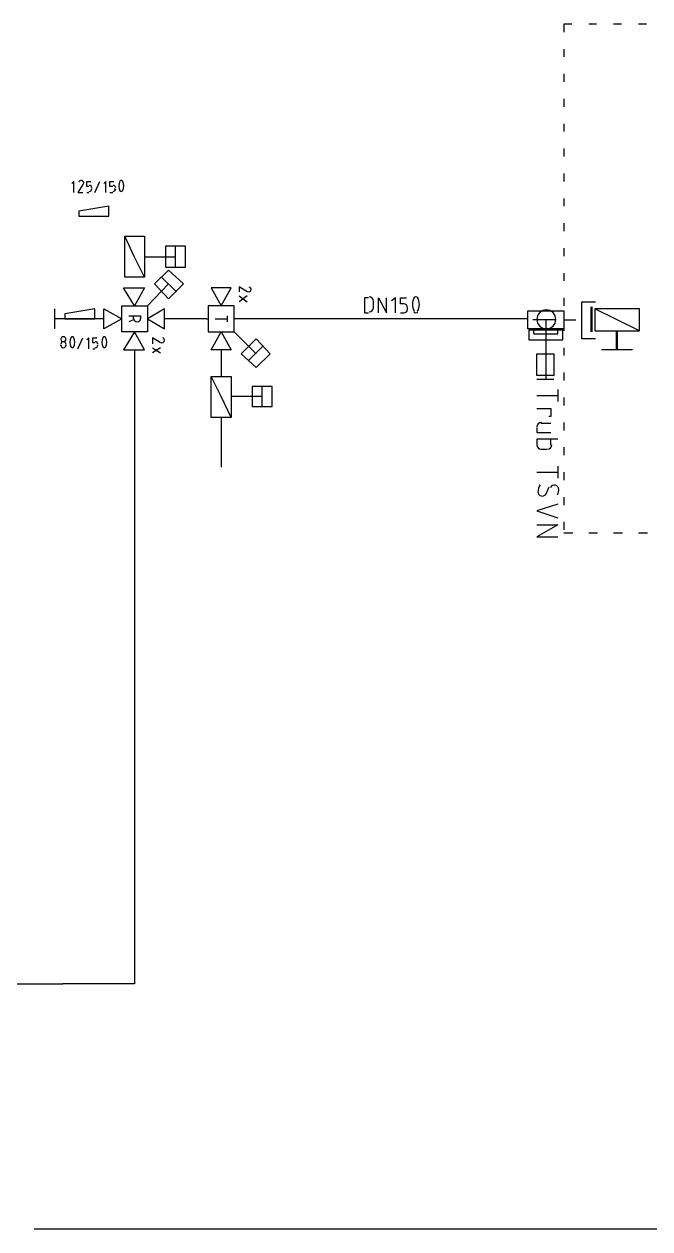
# Model space of a CAD drawing. Header units: millimetres. Extents: x 0 to 33.1, y 1.5 to 45.3.
# Drawn here: x 23.188 to 24.235, y 31.151 to 33.168 of the extents above; entities that cross this region are included whole.
import ezdxf

# ---------------------------------------------------------------- set-up
doc = ezdxf.new("R2010")
doc.units = ezdxf.units.MM
doc.header["$MEASUREMENT"] = 0
doc.layers.get('0').update_dxf_attribs({"linetype": 'CONTINUOUS'})

msp = doc.modelspace()

# ---------------------------------------------------------------- linework, layer by layer
at = {"color": 140, "linetype": 'Continuous'}
for p, q in [((24.1044, 33.1678), (24.0911, 33.1678)), ((24.0911, 33.1678), (24.0911, 33.1544)), ((24.1461, 33.1678), (24.1328, 33.1678)), ((24.1878, 33.1678), (24.1744, 33.1678)), ((24.2294, 33.1678), (24.2161, 33.1678)), ((24.0911, 33.1261), (24.0911, 33.1128)), ((24.0911, 33.0844), (24.0911, 33.0711)), ((24.0911, 33.0428), (24.0911, 33.0294)), ((24.0911, 33.0011), (24.0911, 32.9878)), ((24.0911, 32.9594), (24.0911, 32.9461)), ((24.0911, 32.9178), (24.0911, 32.9044)), ((24.0911, 32.8761), (24.0911, 32.8628)), ((24.0911, 32.8344), (24.0911, 32.8211)), ((24.0911, 32.7928), (24.0911, 32.7794)), ((24.0911, 32.7511), (24.0911, 32.7378)), ((24.0911, 32.7094), (24.0911, 32.6961)), ((24.1211, 32.6411), (24.1211, 32.7028)), ((24.1211, 32.7028), (24.1444, 32.7028)), ((24.1211, 32.6411), (24.1211, 32.7028)), ((24.1211, 32.7028), (24.1444, 32.7028)), ((24.1211, 32.6411), (24.1211, 32.7028)), ((24.1211, 32.7028), (24.1428, 32.7028)), ((24.1211, 32.6411), (24.1211, 32.7028)), ((24.1211, 32.7028), (24.1428, 32.7028)), ((24.1211, 32.6411), (24.1211, 32.7028)), ((24.1211, 32.7028), (24.1428, 32.7028)), ((24.1361, 32.6944), (24.1361, 32.6528)), ((24.1378, 32.6944), (24.1378, 32.6528)), ((24.1378, 32.6944), (24.1378, 32.6528)), ((24.1378, 32.6944), (24.1378, 32.6528)), ((24.1378, 32.6944), (24.1378, 32.6528)), ((24.2178, 32.6911), (24.1428, 32.6911)), ((24.1428, 32.6911), (24.1428, 32.6544)), ((24.2178, 32.6544), (24.1428, 32.6911)), ((24.2178, 32.6911), (24.1428, 32.6911)), ((24.1428, 32.6911), (24.1428, 32.6544)), ((24.2178, 32.6544), (24.1428, 32.6911)), ((24.2178, 32.6544), (24.2178, 32.6911)), ((24.2178, 32.6544), (24.2178, 32.6911)), ((24.0911, 32.6728), (24.1111, 32.6728)), ((24.0911, 32.6728), (24.1111, 32.6728)), ((24.0911, 32.6728), (24.1111, 32.6728)), ((24.0911, 32.6728), (24.1111, 32.6728)), ((24.0911, 32.6728), (24.1111, 32.6728)), ((24.0911, 32.6678), (24.0911, 32.6544)), ((24.1428, 32.6544), (24.2178, 32.6544)), ((24.1428, 32.6544), (24.2178, 32.6544)), ((24.1794, 32.6228), (24.1794, 32.6544)), ((24.1811, 32.6228), (24.1811, 32.6544)), ((24.1444, 32.6411), (24.1211, 32.6411)), ((24.1444, 32.6411), (24.1211, 32.6411)), ((24.1428, 32.6411), (24.1211, 32.6411)), ((24.1428, 32.6411), (24.1211, 32.6411)), ((24.1428, 32.6411), (24.1211, 32.6411)), ((24.0911, 32.6261), (24.0911, 32.6128)), ((24.2061, 32.6228), (24.1544, 32.6228)), ((24.2061, 32.6228), (24.1544, 32.6228)), ((24.2061, 32.6228), (24.1794, 32.6228)), ((24.2061, 32.6228), (24.1811, 32.6228)), ((24.0911, 32.5844), (24.0911, 32.5711)), ((24.0911, 32.5428), (24.0911, 32.5294)), ((24.0911, 32.5011), (24.0911, 32.4878)), ((24.0911, 32.4594), (24.0911, 32.4461)), ((24.0911, 32.4178), (24.0911, 32.4044)), ((24.0911, 32.3761), (24.0911, 32.3628)), ((24.0911, 32.3344), (24.0911, 32.3211)), ((24.0911, 32.3161), (24.1061, 32.3161)), ((24.1328, 32.3161), (24.1478, 32.3161)), ((24.1744, 32.3161), (24.1894, 32.3161)), ((24.2161, 32.3161), (24.2311, 32.3161))]:
    msp.add_line(p, q, dxfattribs=at)
at = {"color": 0, "linetype": 'Continuous'}
for p, q in [((23.2711, 32.9044), (23.2678, 32.9011)), ((23.2711, 32.8861), (23.2711, 32.9044)), ((23.2861, 32.8994), (23.2778, 32.8861)), ((23.2928, 32.8961), (23.2928, 32.9044)), ((23.2928, 32.9044), (23.2994, 32.9044)), ((23.2961, 32.8961), (23.2928, 32.8961)), ((23.3011, 32.8911), (23.3011, 32.8928)), ((23.3061, 32.8861), (23.3144, 32.9044)), ((23.3244, 32.9044), (23.3211, 32.9011)), ((23.3244, 32.8861), (23.3244, 32.9044)), ((23.3311, 32.8961), (23.3311, 32.9044)), ((23.3311, 32.9044), (23.3378, 32.9044)), ((23.3361, 32.8961), (23.3311, 32.8961)), ((23.3394, 32.8911), (23.3394, 32.8928)), ((23.2778, 32.8861), (23.2861, 32.8861)), ((23.2928, 32.8861), (23.2961, 32.8861)), ((23.3311, 32.8861), (23.3361, 32.8861)), ((23.3294, 32.8628), (23.2794, 32.8544)), ((23.2794, 32.8544), (23.2794, 32.8461)), ((23.3294, 32.8461), (23.3294, 32.8628)), ((23.2794, 32.8461), (23.3294, 32.8461)), ((23.3728, 32.7778), (23.3561, 32.8128)), ((23.3561, 32.7444), (23.3561, 32.8128)), ((23.3561, 32.8128), (23.3894, 32.8128)), ((23.3894, 32.8128), (23.3894, 32.7444)), ((23.4578, 32.7961), (23.4244, 32.7961)), ((23.4244, 32.7961), (23.4244, 32.7611)), ((23.4411, 32.7611), (23.4411, 32.7961)), ((23.4578, 32.7611), (23.4578, 32.7961)), ((23.3894, 32.7444), (23.3728, 32.7778)), ((23.4411, 32.7778), (23.3894, 32.7778)), ((23.4294, 32.7561), (23.4061, 32.7328)), ((23.4244, 32.7611), (23.4578, 32.7611)), ((23.4544, 32.7328), (23.4294, 32.7561)), ((23.3894, 32.7444), (23.3561, 32.7444)), ((23.4294, 32.7328), (23.3944, 32.6961)), ((23.4061, 32.7328), (23.4294, 32.7078)), ((23.4428, 32.7194), (23.4178, 32.7444)), ((23.4294, 32.7078), (23.4544, 32.7328)), ((23.3728, 32.6961), (23.3544, 32.7261)), ((23.3544, 32.7261), (23.3894, 32.7261)), ((23.3894, 32.7261), (23.3728, 32.6961)), ((23.5344, 32.7261), (23.5011, 32.7261)), ((23.5011, 32.7261), (23.5178, 32.6961)), ((23.5178, 32.6961), (23.5344, 32.7261)), ((23.5611, 32.7194), (23.5478, 32.7278)), ((23.5478, 32.7278), (23.5478, 32.7194)), ((23.5478, 32.7128), (23.5611, 32.7028)), ((23.5611, 32.7128), (23.5478, 32.7028)), ((23.2394, 32.6578), (23.2394, 32.6911)), ((23.3061, 32.6911), (23.2561, 32.6828)), ((23.3061, 32.6744), (23.3061, 32.6911)), ((23.3211, 32.6578), (23.3211, 32.6911)), ((23.3211, 32.6911), (23.3511, 32.6744)), ((23.3511, 32.6528), (23.3511, 32.6961)), ((23.3511, 32.6961), (23.3944, 32.6961)), ((23.3944, 32.6961), (23.3944, 32.6528)), ((23.4228, 32.6911), (23.3944, 32.6744)), ((23.4228, 32.6578), (23.4228, 32.6911)), ((23.4961, 32.6961), (23.4961, 32.6528)), ((23.5394, 32.6961), (23.4961, 32.6961)), ((23.5394, 32.6528), (23.5394, 32.6961)), ((23.7644, 32.7094), (23.7578, 32.7094)), ((23.7578, 32.7094), (23.7578, 32.6844)), ((23.7728, 32.6928), (23.7728, 32.7028)), ((23.7811, 32.6844), (23.7811, 32.7094)), ((23.7811, 32.7094), (23.7944, 32.6844)), ((23.7944, 32.6844), (23.7944, 32.7094)), ((23.8094, 32.7094), (23.8028, 32.7044)), ((23.8094, 32.6844), (23.8094, 32.7094)), ((23.8178, 32.6994), (23.8178, 32.7094)), ((23.8178, 32.7094), (23.8278, 32.7094)), ((23.8228, 32.6994), (23.8178, 32.6994)), ((23.8294, 32.6894), (23.8294, 32.6928)), ((23.2561, 32.6828), (23.2561, 32.6744)), ((23.2561, 32.6744), (23.3061, 32.6744)), ((23.3511, 32.6744), (23.3211, 32.6578)), ((23.3628, 32.6794), (23.3828, 32.6794)), ((23.3711, 32.6728), (23.3628, 32.6694)), ((23.3711, 32.6744), (23.3711, 32.6794)), ((23.3828, 32.6794), (23.3828, 32.6744)), ((23.3944, 32.6744), (23.4228, 32.6578)), ((23.4928, 32.6744), (23.4961, 32.6744)), ((23.5078, 32.6744), (23.5278, 32.6744)), ((23.5278, 32.6794), (23.5278, 32.6694)), ((23.5428, 32.6744), (23.5394, 32.6744)), ((23.7578, 32.6844), (23.7644, 32.6844)), ((23.8178, 32.6844), (23.8228, 32.6844)), ((24.0311, 32.6578), (24.0311, 32.6878)), ((24.0311, 32.6878), (24.0911, 32.6878)), ((24.0611, 32.6728), (24.0611, 32.5728)), ((24.0911, 32.6878), (24.0911, 32.6578)), ((24.0911, 32.6728), (24.1111, 32.6728)), ((24.0911, 32.6728), (24.1111, 32.6728)), ((24.0911, 32.6728), (24.1094, 32.6728)), ((24.0911, 32.6728), (24.1094, 32.6728)), ((24.0911, 32.6728), (24.1094, 32.6728)), ((23.3944, 32.6528), (23.3511, 32.6528)), ((23.3728, 32.6528), (23.3544, 32.6228)), ((23.3894, 32.6228), (23.3728, 32.6528)), ((23.4961, 32.6528), (23.5394, 32.6528)), ((23.5011, 32.6228), (23.5178, 32.6528)), ((23.5178, 32.6528), (23.5344, 32.6228)), ((23.5761, 32.6161), (23.5394, 32.6528)), ((24.0911, 32.6578), (24.0311, 32.6578)), ((24.0328, 32.6561), (24.0328, 32.6394)), ((24.0328, 32.6561), (24.0894, 32.6561)), ((24.0411, 32.6494), (24.0411, 32.6561)), ((24.0811, 32.6494), (24.0811, 32.6561)), ((24.0894, 32.6394), (24.0894, 32.6561)), ((23.2494, 32.6294), (23.2494, 32.6311)), ((23.2578, 32.6311), (23.2578, 32.6294)), ((23.2778, 32.6244), (23.2861, 32.6428)), ((23.2961, 32.6428), (23.2928, 32.6394)), ((23.2961, 32.6244), (23.2961, 32.6428)), ((23.3028, 32.6344), (23.3028, 32.6428)), ((23.3028, 32.6428), (23.3094, 32.6428)), ((23.3061, 32.6344), (23.3028, 32.6344)), ((23.3111, 32.6294), (23.3111, 32.6311)), ((23.4161, 32.6344), (23.4028, 32.6428)), ((23.4028, 32.6428), (23.4028, 32.6328)), ((23.5511, 32.6161), (23.5761, 32.6411)), ((23.5761, 32.6411), (23.5994, 32.6161)), ((24.0328, 32.6394), (24.0611, 32.6394)), ((24.0411, 32.6494), (24.0611, 32.6494)), ((24.0611, 32.6494), (24.0811, 32.6494)), ((24.0611, 32.6394), (24.0894, 32.6394)), ((23.3028, 32.6244), (23.3061, 32.6244)), ((23.3544, 32.6228), (23.3894, 32.6228)), ((23.4028, 32.6261), (23.4161, 32.6178)), ((23.4161, 32.6261), (23.4028, 32.6178)), ((23.5344, 32.6228), (23.5011, 32.6228)), ((23.5761, 32.5928), (23.5511, 32.6161)), ((23.5878, 32.6294), (23.5628, 32.6044)), ((23.5994, 32.6161), (23.5761, 32.5928)), ((24.0461, 32.5794), (24.0461, 32.6161)), ((24.0461, 32.6161), (24.0744, 32.6161)), ((24.0744, 32.6161), (24.0744, 32.5794)), ((23.5178, 32.5444), (23.5011, 32.5778)), ((23.5011, 32.5094), (23.5011, 32.5778)), ((23.5011, 32.5778), (23.5344, 32.5778)), ((23.5344, 32.5778), (23.5344, 32.5094)), ((24.0744, 32.5794), (24.0461, 32.5794)), ((24.0744, 32.5728), (24.0461, 32.5728)), ((23.6028, 32.5611), (23.5694, 32.5611)), ((23.5694, 32.5611), (23.5694, 32.5278)), ((23.5861, 32.5278), (23.5861, 32.5611)), ((23.6028, 32.5278), (23.6028, 32.5611)), ((24.0811, 32.5561), (24.0811, 32.5361)), ((24.0811, 32.5561), (24.0811, 32.5361)), ((23.5344, 32.5094), (23.5178, 32.5444)), ((23.5861, 32.5444), (23.5344, 32.5444)), ((24.0461, 32.5461), (24.0811, 32.5461)), ((24.0461, 32.5461), (24.0811, 32.5461)), ((23.5344, 32.5094), (23.5011, 32.5094)), ((23.5694, 32.5278), (23.6028, 32.5278)), ((24.0461, 32.5244), (24.0694, 32.5244)), ((24.0461, 32.5244), (24.0694, 32.5244)), ((24.0694, 32.5111), (24.0661, 32.5111)), ((24.0694, 32.5111), (24.0661, 32.5111)), ((24.0694, 32.5244), (24.0694, 32.5111)), ((24.0694, 32.5244), (24.0694, 32.5111)), ((24.0461, 32.4928), (24.0461, 32.4844)), ((24.0461, 32.4928), (24.0461, 32.4844)), ((24.0694, 32.4994), (24.0528, 32.4994)), ((24.0694, 32.4994), (24.0528, 32.4994)), ((24.0461, 32.4844), (24.0694, 32.4844)), ((24.0461, 32.4844), (24.0694, 32.4844)), ((24.0811, 32.4728), (24.0461, 32.4728)), ((24.0461, 32.4728), (24.0461, 32.4628)), ((24.0811, 32.4728), (24.0461, 32.4728)), ((24.0461, 32.4728), (24.0461, 32.4628)), ((24.0694, 32.4628), (24.0694, 32.4728)), ((24.0694, 32.4628), (24.0694, 32.4728)), ((24.0528, 32.4561), (24.0628, 32.4561)), ((24.0528, 32.4561), (24.0628, 32.4561)), ((24.0461, 32.4178), (24.0811, 32.4178)), ((24.0461, 32.4178), (24.0811, 32.4178)), ((24.0811, 32.4278), (24.0811, 32.4078)), ((24.0811, 32.4278), (24.0811, 32.4078)), ((24.0661, 32.3928), (24.0611, 32.3811)), ((24.0661, 32.3928), (24.0611, 32.3811)), ((24.0811, 32.3644), (24.0461, 32.3528)), ((24.0811, 32.3644), (24.0461, 32.3528)), ((24.0461, 32.3528), (24.0811, 32.3411)), ((24.0461, 32.3528), (24.0811, 32.3411)), ((24.0461, 32.3294), (24.0811, 32.3294)), ((24.0811, 32.3294), (24.0461, 32.3094)), ((24.0461, 32.3294), (24.0811, 32.3294)), ((24.0811, 32.3294), (24.0461, 32.3094)), ((24.0461, 32.3094), (24.0811, 32.3094)), ((24.0461, 32.3094), (24.0811, 32.3094))]:
    msp.add_line(p, q, dxfattribs=at)
at = {"color": 7, "linetype": 'Continuous'}
for p, q in [((23.3211, 32.6744), (23.2394, 32.6744)), ((23.4928, 32.6744), (23.4228, 32.6744)), ((23.6511, 32.6744), (23.5428, 32.6744)), ((24.0311, 32.6744), (23.6511, 32.6744)), ((23.3728, 32.6228), (23.3728, 31.5611)), ((23.5178, 32.6228), (23.5178, 32.5778)), ((23.5178, 32.5094), (23.5178, 32.4261)), ((22.2978, 31.5611), (23.2528, 31.5611)), ((23.3728, 31.5611), (23.2528, 31.5611)), ((23.2044, 31.1511), (26.6178, 31.1511))]:
    msp.add_line(p, q, dxfattribs=at)
at = {"color": 142, "linetype": 'Continuous'}
msp.add_line((24.0761, 32.6728), (24.0394, 32.6728), dxfattribs=at)
at = {"color": 0, "linetype": 'Continuous'}
for points in [[(23.2836, 32.9061), (23.2818, 32.9061), (23.2801, 32.9049), (23.2796, 32.9031)], [(23.2872, 32.904), (23.2865, 32.9053), (23.2851, 32.9061), (23.2836, 32.9061)], [(23.2872, 32.8997), (23.2879, 32.9011), (23.2879, 32.9026), (23.2872, 32.904)], [(23.3011, 32.8936), (23.3011, 32.8958), (23.2993, 32.8978), (23.2969, 32.8978)], [(23.3411, 32.8936), (23.3411, 32.8958), (23.3393, 32.8978), (23.3369, 32.8978)], [(23.3482, 32.9053), (23.3454, 32.9), (23.3454, 32.8939), (23.3482, 32.8886)], [(23.3503, 32.9061), (23.3494, 32.9061), (23.3487, 32.9057), (23.3482, 32.9051)], [(23.3522, 32.9051), (23.3518, 32.9057), (23.3511, 32.9061), (23.3503, 32.9061)], [(23.3524, 32.8886), (23.3551, 32.8939), (23.3551, 32.9), (23.3524, 32.9053)], [(23.2969, 32.8878), (23.2993, 32.8878), (23.3011, 32.8896), (23.3011, 32.8919)], [(23.3369, 32.8878), (23.3393, 32.8878), (23.3411, 32.8896), (23.3411, 32.8919)], [(23.3482, 32.8888), (23.3487, 32.8882), (23.3494, 32.8878), (23.3503, 32.8878)], [(23.3503, 32.8878), (23.3511, 32.8878), (23.3518, 32.8882), (23.3522, 32.8888)], [(23.5614, 32.72), (23.5628, 32.7193), (23.5643, 32.7193), (23.5657, 32.72)], [(23.5678, 32.7236), (23.5678, 32.7254), (23.5665, 32.7271), (23.5647, 32.7276)], [(23.5657, 32.72), (23.5669, 32.7207), (23.5678, 32.7221), (23.5678, 32.7236)], [(23.7728, 32.7036), (23.7728, 32.7078), (23.7694, 32.7111), (23.7653, 32.7111)], [(23.8436, 32.7111), (23.8422, 32.7111), (23.841, 32.7106), (23.8403, 32.7094)], [(23.8469, 32.7094), (23.8463, 32.7106), (23.845, 32.7111), (23.8436, 32.7111)], [(23.7653, 32.6861), (23.7694, 32.6861), (23.7728, 32.6894), (23.7728, 32.6936)], [(23.8294, 32.6936), (23.8294, 32.6968), (23.8268, 32.6994), (23.8236, 32.6994)], [(23.8407, 32.7101), (23.8368, 32.7029), (23.8368, 32.6943), (23.8407, 32.6872)], [(23.8465, 32.6872), (23.8504, 32.6943), (23.8504, 32.7029), (23.8465, 32.7101)], [(23.3711, 32.6753), (23.3711, 32.6721), (23.3738, 32.6694), (23.3769, 32.6694)], [(23.3769, 32.6694), (23.3801, 32.6694), (23.3828, 32.6721), (23.3828, 32.6753)], [(23.8236, 32.6844), (23.8268, 32.6844), (23.8294, 32.6871), (23.8294, 32.6903)], [(23.8403, 32.6861), (23.841, 32.685), (23.8422, 32.6844), (23.8436, 32.6844)], [(23.8436, 32.6844), (23.845, 32.6844), (23.8463, 32.685), (23.8469, 32.6861)], [(24.0619, 32.6894), (24.0532, 32.6894), (24.0461, 32.6824), (24.0461, 32.6736)], [(24.0461, 32.6736), (24.0461, 32.6649), (24.0532, 32.6578), (24.0619, 32.6578)], [(24.0778, 32.6736), (24.0778, 32.6824), (24.0707, 32.6894), (24.0619, 32.6894)], [(24.0619, 32.6578), (24.0707, 32.6578), (24.0778, 32.6649), (24.0778, 32.6736)], [(23.2536, 32.6444), (23.2512, 32.6444), (23.2494, 32.6426), (23.2494, 32.6403)], [(23.2494, 32.6403), (23.2494, 32.6379), (23.2512, 32.6361), (23.2536, 32.6361)], [(23.2536, 32.6361), (23.2512, 32.6361), (23.2494, 32.6342), (23.2494, 32.6319)], [(23.2494, 32.6303), (23.2494, 32.6279), (23.2512, 32.6261), (23.2536, 32.6261)], [(23.2578, 32.6403), (23.2578, 32.6426), (23.256, 32.6444), (23.2536, 32.6444)], [(23.2536, 32.6361), (23.256, 32.6361), (23.2578, 32.6379), (23.2578, 32.6403)], [(23.2578, 32.6319), (23.2578, 32.6342), (23.256, 32.6361), (23.2536, 32.6361)], [(23.2536, 32.6261), (23.256, 32.6261), (23.2578, 32.6279), (23.2578, 32.6303)], [(23.2665, 32.6436), (23.2638, 32.6383), (23.2638, 32.6322), (23.2665, 32.6269)], [(23.2686, 32.6444), (23.2678, 32.6444), (23.2671, 32.644), (23.2667, 32.6435)], [(23.2706, 32.6435), (23.2701, 32.644), (23.2694, 32.6444), (23.2686, 32.6444)], [(23.2707, 32.6269), (23.2735, 32.6322), (23.2735, 32.6383), (23.2707, 32.6436)], [(23.3111, 32.6319), (23.3111, 32.6342), (23.3093, 32.6361), (23.3069, 32.6361)], [(23.3069, 32.6261), (23.3093, 32.6261), (23.3111, 32.6279), (23.3111, 32.6303)], [(23.3199, 32.6436), (23.3171, 32.6383), (23.3171, 32.6322), (23.3199, 32.6269)], [(23.3219, 32.6444), (23.3211, 32.6444), (23.3204, 32.644), (23.32, 32.6435)], [(23.3239, 32.6435), (23.3235, 32.644), (23.3228, 32.6444), (23.3219, 32.6444)], [(23.324, 32.6269), (23.3268, 32.6322), (23.3268, 32.6383), (23.324, 32.6436)], [(23.4164, 32.6351), (23.4176, 32.6343), (23.4193, 32.6342), (23.4207, 32.635)], [(23.4228, 32.6386), (23.4228, 32.6404), (23.4215, 32.6421), (23.4197, 32.6426)], [(23.4207, 32.635), (23.4219, 32.6357), (23.4228, 32.6371), (23.4228, 32.6386)], [(23.2667, 32.6271), (23.2671, 32.6265), (23.2678, 32.6261), (23.2686, 32.6261)], [(23.2686, 32.6261), (23.2694, 32.6261), (23.2701, 32.6265), (23.2706, 32.6271)], [(23.32, 32.6271), (23.3204, 32.6265), (23.3211, 32.6261), (23.3219, 32.6261)], [(23.3219, 32.6261), (23.3228, 32.6261), (23.3235, 32.6265), (23.3239, 32.6271)], [(24.0536, 32.5011), (24.0494, 32.5011), (24.0461, 32.4978), (24.0461, 32.4936)], [(24.0536, 32.5011), (24.0494, 32.5011), (24.0461, 32.4978), (24.0461, 32.4936)], [(24.0461, 32.4636), (24.0461, 32.4594), (24.0494, 32.4561), (24.0536, 32.4561)], [(24.0461, 32.4636), (24.0461, 32.4594), (24.0494, 32.4561), (24.0536, 32.4561)], [(24.0636, 32.4561), (24.0678, 32.4561), (24.0711, 32.4594), (24.0711, 32.4636)], [(24.0636, 32.4561), (24.0678, 32.4561), (24.0711, 32.4594), (24.0711, 32.4636)], [(24.0518, 32.3964), (24.0493, 32.3929), (24.0479, 32.3888), (24.0478, 32.3844)], [(24.0518, 32.3964), (24.0493, 32.3929), (24.0479, 32.3888), (24.0478, 32.3844)], [(24.0769, 32.3958), (24.0736, 32.3967), (24.0701, 32.3951), (24.0686, 32.3919)], [(24.0769, 32.3958), (24.0736, 32.3967), (24.0701, 32.3951), (24.0686, 32.3919)], [(24.0828, 32.3886), (24.0828, 32.3921), (24.0804, 32.3951), (24.0769, 32.3958)], [(24.0828, 32.3886), (24.0828, 32.3921), (24.0804, 32.3951), (24.0769, 32.3958)], [(24.0808, 32.38), (24.0821, 32.3832), (24.0828, 32.3865), (24.0828, 32.39)], [(24.0808, 32.38), (24.0821, 32.3832), (24.0828, 32.3865), (24.0828, 32.39)], [(24.0478, 32.3853), (24.0478, 32.3818), (24.0501, 32.3788), (24.0536, 32.3779)], [(24.0478, 32.3853), (24.0478, 32.3818), (24.0501, 32.3788), (24.0536, 32.3779)], [(24.0536, 32.3779), (24.0569, 32.3772), (24.0604, 32.3788), (24.0619, 32.3819)], [(24.0536, 32.3779), (24.0569, 32.3772), (24.0604, 32.3788), (24.0619, 32.3819)]]:
    msp.add_open_spline(points, degree=3, dxfattribs=at)

doc.saveas('drawing.dxf')
